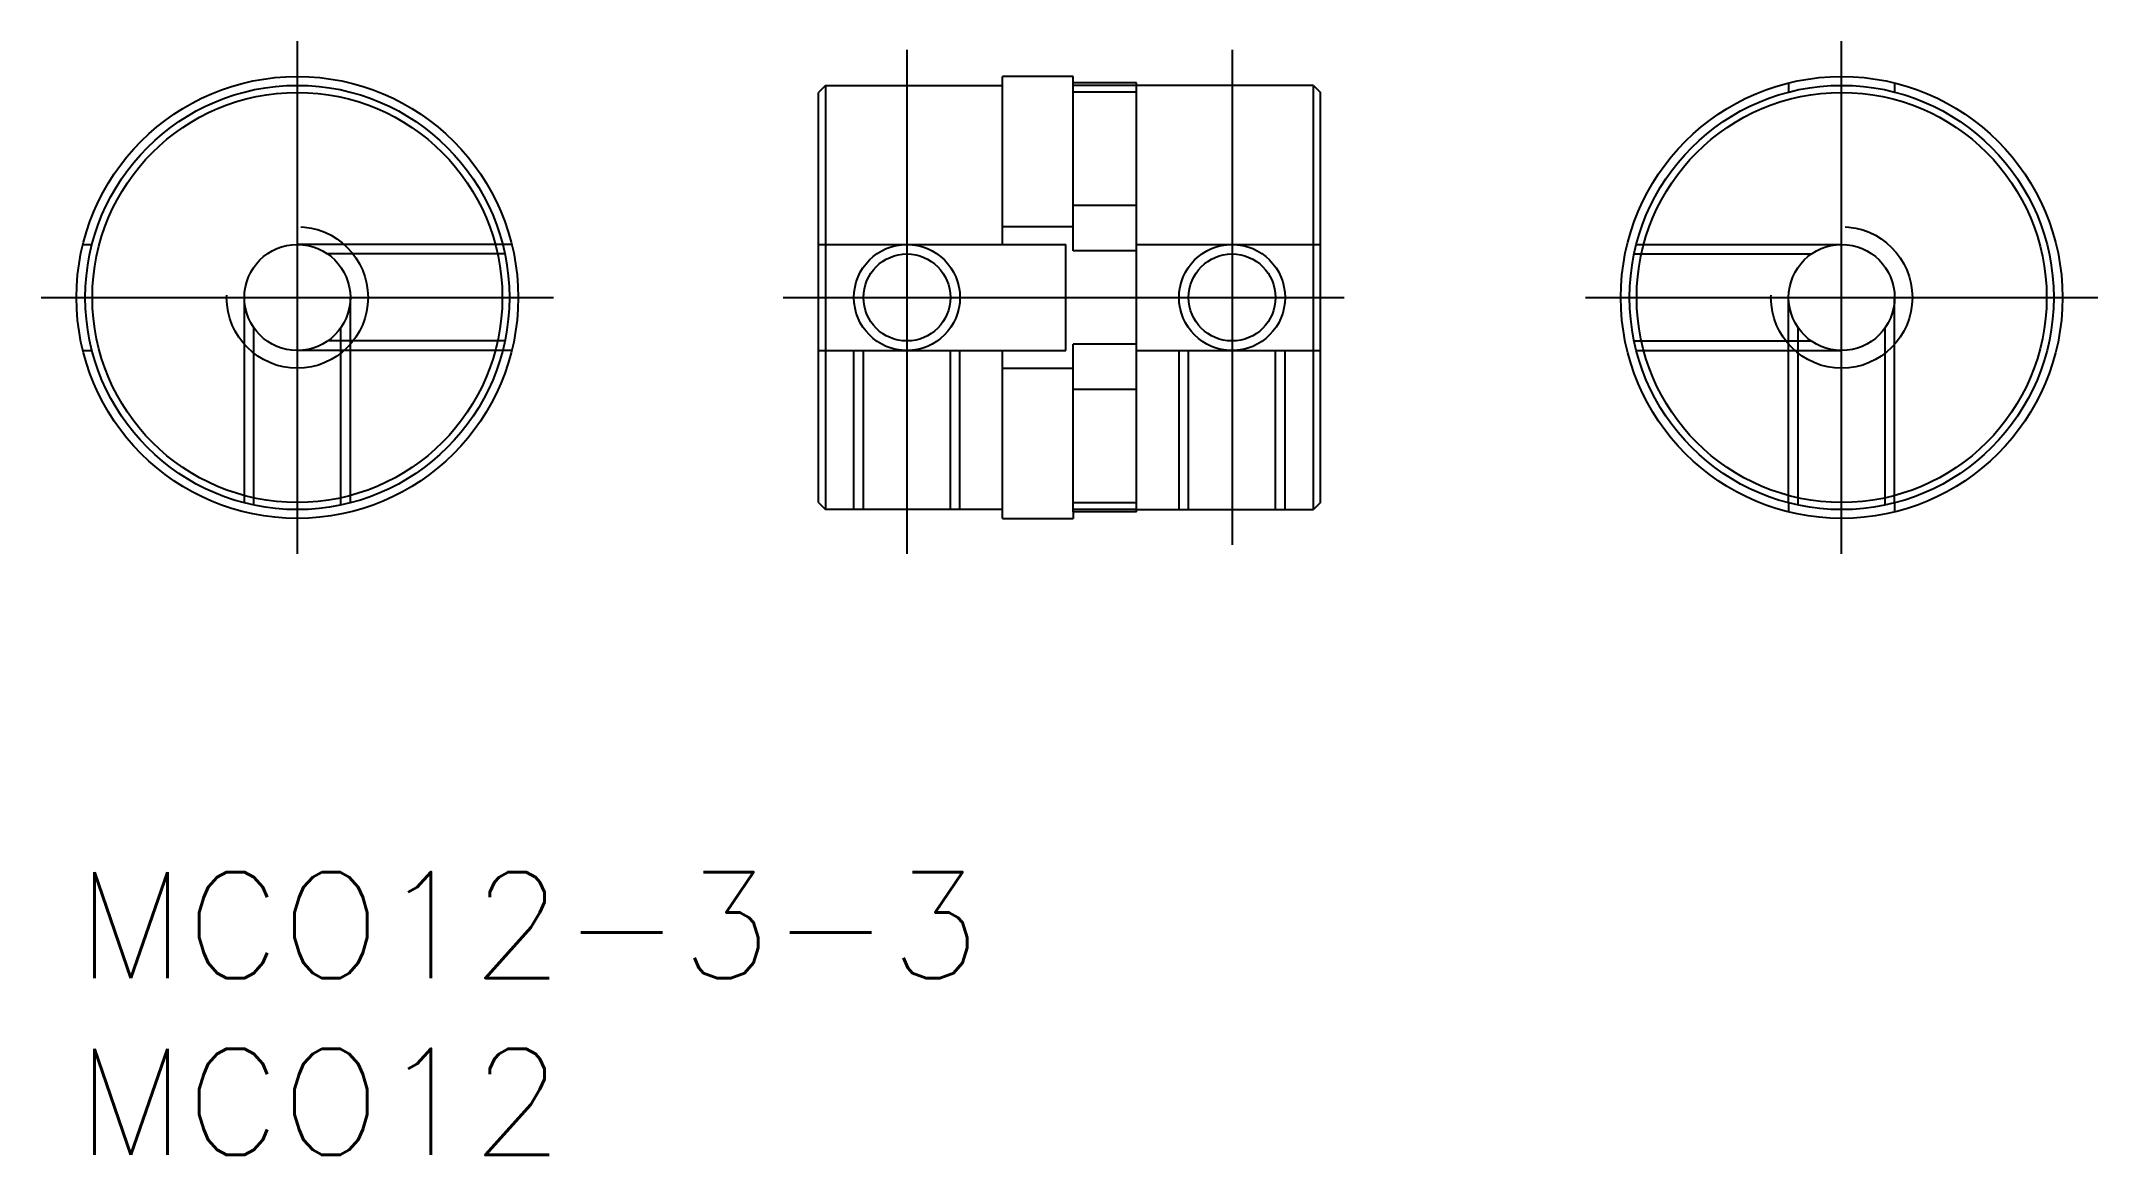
# Model space of a CAD drawing. Extents: x -1 to 57.2, y -8 to 23.5.
import ezdxf

# ---------------------------------------------------------------- set-up
doc = ezdxf.new("R2010")
doc.units = 0
doc.header["$LTSCALE"] = 0.5
doc.linetypes.add('CENTER', pattern=[50.8, 31.75, -6.35, 6.35, -6.35])
doc.linetypes.add('DASHED', pattern=[19.05, 12.7, -6.35])
for name, color, linetype in [('MSM_CENTER', 1, 'CENTER'), ('MSM_CONTINUOUS', 7, 'CONTINUOUS'), ('MSM_DASHED', 4, 'DASHED'), ('MSM_NARROW', 5, 'CONTINUOUS'), ('MSM_PART_NUMBER', 7, 'CONTINUOUS')]:
    doc.layers.add(name, color=color, linetype=linetype)
doc.styles.get("Standard").update_dxf_attribs({"font": 'txt.shx', "height": 1.5, "bigfont": 'bigfont.shx'})

# ---------------------------------------------------------------- blocks, each defined once
blk = doc.blocks.new('*U11')
at = {"layer": 'MSM_PART_NUMBER'}
blk.add_text('MCO12-3-3', height=3, dxfattribs=at).set_placement((0, -3))
blk = doc.blocks.new('*U12')
at = {"layer": 'MSM_PART_NUMBER'}
blk.add_text('MCO12', height=3, dxfattribs=at).set_placement((0, -8))

msp = doc.modelspace()

# ---------------------------------------------------------------- linework, layer by layer
at = {"layer": 'MSM_CENTER'}
for p, q in [((6.25, 9), (6.25, 23.5)), ((49.95, 9), (49.95, 23.5)), ((23.5, 23.25), (23.5, 9)), ((32.7, 23.25), (32.7, 9.25)), ((-1, 16.25), (13.5, 16.25)), ((20, 16.25), (36.2, 16.25)), ((42.7, 16.25), (57.2, 16.25))]:
    msp.add_line(p, q, dxfattribs=at)
at = {"layer": 'MSM_CONTINUOUS'}
for p, q in [((21.2, 22.25), (21, 22.05)), ((21.2, 22.25), (26.2, 22.25)), ((21.2, 22.25), (21.2, 10.25)), ((26.2, 17.75), (26.2, 22.5)), ((28.2, 22.5), (26.2, 22.5)), ((28.2, 22.317), (28.2, 22.5)), ((30, 22.317), (28.2, 22.317)), ((30, 10.183), (30, 22.317)), ((35, 22.25), (30, 22.25)), ((35, 22.25), (35.2, 22.05)), ((35, 10.25), (35, 22.25)), ((48.45, 22.317), (48.45, 22.059)), ((51.45, 22.317), (51.45, 22.059)), ((21, 10.45), (21, 22.05)), ((35.2, 10.45), (35.2, 22.05)), ((0.183, 17.75), (0.441, 17.75)), ((12.317, 17.75), (12.059, 17.75)), ((26.2, 17.75), (28, 17.75)), ((28, 14.75), (28, 17.75)), ((0.183, 14.75), (0.441, 14.75)), ((12.317, 14.75), (12.059, 14.75)), ((26.2, 10), (26.2, 14.75)), ((26.2, 14.75), (28, 14.75)), ((21, 10.45), (21.2, 10.25)), ((26.2, 10.25), (21.2, 10.25)), ((26.2, 10), (28.2, 10)), ((28.2, 10.183), (28.2, 10)), ((30, 10.183), (28.2, 10.183)), ((30, 10.25), (35, 10.25)), ((35.2, 10.45), (35, 10.25)), ((48.45, 10.441), (48.45, 10.183)), ((51.45, 10.441), (51.45, 10.183))]:
    msp.add_line(p, q, dxfattribs=at)
for centre, radius in [((6.25, 16.25), 6.25), ((6.25, 16.25), 6), ((49.95, 16.25), 6.25), ((49.95, 16.25), 6), ((6.25, 16.25), 5.8), ((49.95, 16.25), 5.8), ((6.25, 16.25), 1.5), ((23.5, 16.25), 1.23), ((32.7, 16.25), 1.23), ((49.95, 16.25), 1.5)]:
    msp.add_circle(centre, radius, dxfattribs=at)
at = {"layer": 'MSM_DASHED'}
for p, q in [((28.2, 17.573), (28.2, 22.317)), ((30, 22.25), (28.2, 22.25)), ((30, 22.059), (28.2, 22.059)), ((30, 18.85), (28.2, 18.85)), ((28.2, 18.25), (26.2, 18.25)), ((12.059, 17.75), (6.25, 17.75)), ((12.123, 17.48), (7.109, 17.48)), ((21, 17.75), (26.2, 17.75)), ((30, 17.573), (28.2, 17.573)), ((30, 17.75), (35.2, 17.75)), ((44.077, 17.48), (49.091, 17.48)), ((44.141, 17.75), (49.95, 17.75)), ((4.75, 10.441), (4.75, 16.25)), ((7.75, 10.441), (7.75, 16.25)), ((48.45, 10.441), (48.45, 16.25)), ((51.45, 10.441), (51.45, 16.25)), ((5.02, 10.377), (5.02, 15.391)), ((7.48, 10.377), (7.48, 15.391)), ((48.721, 10.377), (48.721, 15.391)), ((51.18, 10.377), (51.18, 15.391)), ((12.059, 14.75), (6.25, 14.75)), ((12.123, 15.021), (7.109, 15.021)), ((21, 14.75), (26.2, 14.75)), ((22, 10.25), (22, 14.75)), ((22.27, 10.25), (22.27, 14.75)), ((24.73, 10.25), (24.73, 14.75)), ((25, 10.25), (25, 14.75)), ((28.2, 10.183), (28.2, 14.927)), ((30, 14.927), (28.2, 14.927)), ((30, 14.75), (35.2, 14.75)), ((31.2, 10.25), (31.2, 14.75)), ((31.471, 10.25), (31.471, 14.75)), ((33.93, 10.25), (33.93, 14.75)), ((34.2, 10.25), (34.2, 14.75)), ((44.077, 15.021), (49.091, 15.021)), ((44.141, 14.75), (49.95, 14.75)), ((26.2, 14.25), (28.2, 14.25)), ((30, 13.65), (28.2, 13.65)), ((30, 10.441), (28.2, 10.441)), ((30, 10.25), (28.2, 10.25))]:
    msp.add_line(p, q, dxfattribs=at)
for centre in [(6.25, 16.25), (49.95, 16.25)]:
    msp.add_circle(centre, 2, dxfattribs=at)
at = {"layer": 'MSM_NARROW'}
for centre in [(23.5, 16.25), (32.7, 16.25)]:
    msp.add_circle(centre, 1.5, dxfattribs=at)

# ---------------------------------------------------------------- block references
at = {"layer": 'MSM_CONTINUOUS'}
for name in ['*U11', '*U12']:
    msp.add_blockref(name, (0, 0), dxfattribs=at)

doc.saveas('drawing.dxf')
